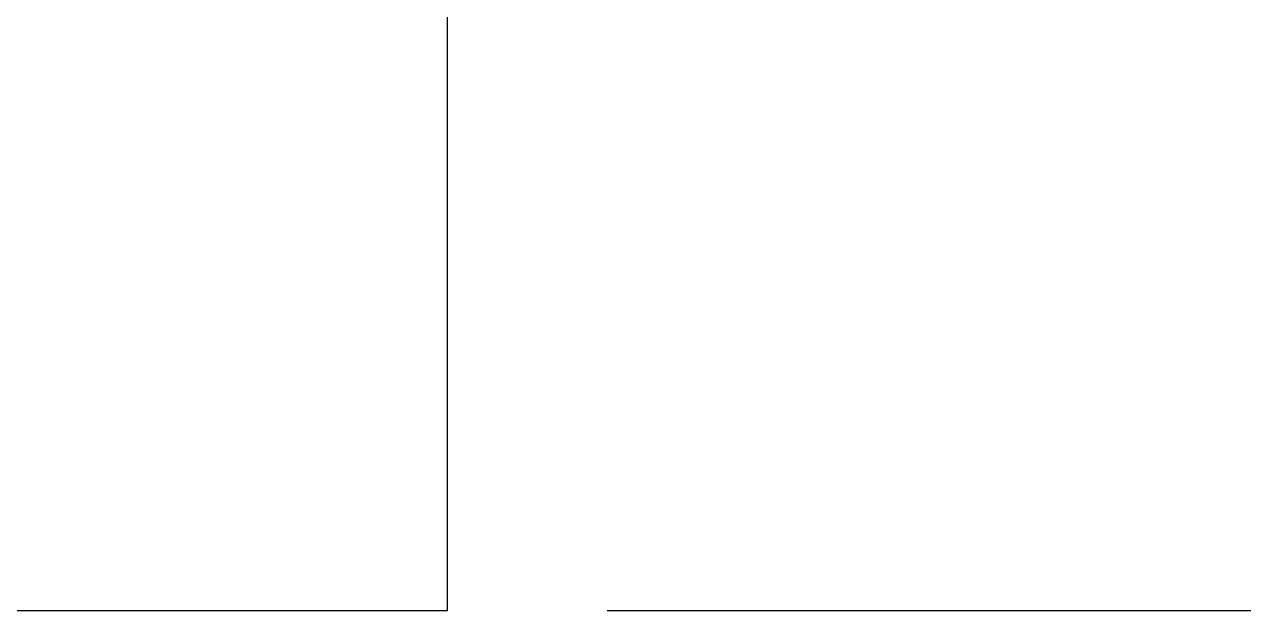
# Model space of a CAD drawing. Header units: millimetres. Extents: x -118 to 978, y -2247 to 617.
# Drawn here: x 595.081 to 599.85, y 516.611 to 518.902 of the extents above; entities that cross this region are included whole.
import ezdxf

# ---------------------------------------------------------------- set-up
doc = ezdxf.new("R2010")
doc.units = ezdxf.units.MM
doc.layers.add('Holes', color=1, linetype='Continuous', plot=False)
doc.layers.add('TabGuides', color=3, linetype='Continuous')
doc.styles.get("Standard").update_dxf_attribs({"font": 'FreeSansBold.ttf'})
doc.dimstyles.new('ISO-25', dxfattribs={"dimtxt": 2.5, "dimasz": 2.5, "dimexe": 1.25, "dimexo": 0.625, "dimtad": 1, "dimdec": 3, "dimdsep": 46, "dimtxsty": 'Standard', "dimcen": 2.5, "dimadec": 0, "dimazin": 0, "dimtfac": 1, "dimtmove": 0, "dimatfit": 3, "dimfxl": 1, "dimarcsym": 0})

# ---------------------------------------------------------------- blocks, each defined once
blk = doc.blocks.new('*D760')
at = {"layer": 'Defpoints', "color": 0}
for p in [(161.2286, -77.726), (161.2286, -92.226), (172.631, -92.226)]:
    blk.add_point(p, dxfattribs=at)
at = {"layer": 'TabGuides', "color": 0, "lineweight": -2}
for p, q in [((161.8536, -77.726), (173.881, -77.726)), ((172.631, -80.226), (172.631, -89.726)), ((161.8536, -92.226), (173.881, -92.226))]:
    blk.add_line(p, q, dxfattribs=at)
at = {"layer": 'TabGuides', "color": 0}
for points in [[(173.0477, -80.226), (172.2143, -80.226), (172.631, -77.726)], [(172.2143, -89.726), (173.0477, -89.726), (172.631, -92.226)]]:
    blk.add_solid(points, dxfattribs=at)
at = {"layer": 'TabGuides', "color": 0, "insert": (170.7158, -84.976), "char_height": 2.5, "attachment_point": 5, "rotation": 90}
blk.add_mtext('14.5', dxfattribs=at)
blk = doc.blocks.new('*D766')
at = {"layer": 'Defpoints', "color": 0}
for p in [(161.2286, -77.726), (161.2286, -92.226), (172.631, -92.226)]:
    blk.add_point(p, dxfattribs=at)
at = {"layer": 'TabGuides', "color": 0, "lineweight": -2}
for p, q in [((161.8536, -77.726), (173.881, -77.726)), ((172.631, -80.226), (172.631, -89.726)), ((161.8536, -92.226), (173.881, -92.226))]:
    blk.add_line(p, q, dxfattribs=at)
at = {"layer": 'TabGuides', "color": 0}
for points in [[(173.0477, -80.226), (172.2143, -80.226), (172.631, -77.726)], [(172.2143, -89.726), (173.0477, -89.726), (172.631, -92.226)]]:
    blk.add_solid(points, dxfattribs=at)
at = {"layer": 'TabGuides', "color": 0, "insert": (170.7158, -84.976), "char_height": 2.5, "attachment_point": 5, "rotation": 90}
blk.add_mtext('14.5', dxfattribs=at)
blk = doc.blocks.new('*D772')
at = {"layer": 'Defpoints', "color": 0}
for p in [(161.2286, -77.726), (161.2286, -92.226), (172.631, -92.226)]:
    blk.add_point(p, dxfattribs=at)
at = {"layer": 'TabGuides', "color": 0, "lineweight": -2}
for p, q in [((161.8536, -77.726), (173.881, -77.726)), ((172.631, -80.226), (172.631, -89.726)), ((161.8536, -92.226), (173.881, -92.226))]:
    blk.add_line(p, q, dxfattribs=at)
at = {"layer": 'TabGuides', "color": 0}
for points in [[(173.0477, -80.226), (172.2143, -80.226), (172.631, -77.726)], [(172.2143, -89.726), (173.0477, -89.726), (172.631, -92.226)]]:
    blk.add_solid(points, dxfattribs=at)
at = {"layer": 'TabGuides', "color": 0, "insert": (170.7158, -84.976), "char_height": 2.5, "attachment_point": 5, "rotation": 90}
blk.add_mtext('14.5', dxfattribs=at)
blk = doc.blocks.new('*D778')
at = {"layer": 'Defpoints', "color": 0}
for p in [(161.2286, -77.726), (161.2286, -92.226), (172.631, -92.226)]:
    blk.add_point(p, dxfattribs=at)
at = {"layer": 'TabGuides', "color": 0, "lineweight": -2}
for p, q in [((161.8536, -77.726), (173.881, -77.726)), ((172.631, -80.226), (172.631, -89.726)), ((161.8536, -92.226), (173.881, -92.226))]:
    blk.add_line(p, q, dxfattribs=at)
at = {"layer": 'TabGuides', "color": 0}
for points in [[(173.0477, -80.226), (172.2143, -80.226), (172.631, -77.726)], [(172.2143, -89.726), (173.0477, -89.726), (172.631, -92.226)]]:
    blk.add_solid(points, dxfattribs=at)
at = {"layer": 'TabGuides', "color": 0, "insert": (170.7158, -84.976), "char_height": 2.5, "attachment_point": 5, "rotation": 90}
blk.add_mtext('14.5', dxfattribs=at)
blk = doc.blocks.new('*D784')
at = {"layer": 'Defpoints', "color": 0}
for p in [(161.2286, -77.726), (161.2286, -92.226), (172.631, -92.226)]:
    blk.add_point(p, dxfattribs=at)
at = {"layer": 'TabGuides', "color": 0, "lineweight": -2}
for p, q in [((161.8536, -77.726), (173.881, -77.726)), ((172.631, -80.226), (172.631, -89.726)), ((161.8536, -92.226), (173.881, -92.226))]:
    blk.add_line(p, q, dxfattribs=at)
at = {"layer": 'TabGuides', "color": 0}
for points in [[(173.0477, -80.226), (172.2143, -80.226), (172.631, -77.726)], [(172.2143, -89.726), (173.0477, -89.726), (172.631, -92.226)]]:
    blk.add_solid(points, dxfattribs=at)
at = {"layer": 'TabGuides', "color": 0, "insert": (170.7158, -84.976), "char_height": 2.5, "attachment_point": 5, "rotation": 90}
blk.add_mtext('14.5', dxfattribs=at)
blk = doc.blocks.new('*D790')
at = {"layer": 'Defpoints', "color": 0}
for p in [(161.2286, -77.726), (161.2286, -92.226), (172.631, -92.226)]:
    blk.add_point(p, dxfattribs=at)
at = {"layer": 'TabGuides', "color": 0, "lineweight": -2}
for p, q in [((161.8536, -77.726), (173.881, -77.726)), ((172.631, -80.226), (172.631, -89.726)), ((161.8536, -92.226), (173.881, -92.226))]:
    blk.add_line(p, q, dxfattribs=at)
at = {"layer": 'TabGuides', "color": 0}
for points in [[(173.0477, -80.226), (172.2143, -80.226), (172.631, -77.726)], [(172.2143, -89.726), (173.0477, -89.726), (172.631, -92.226)]]:
    blk.add_solid(points, dxfattribs=at)
at = {"layer": 'TabGuides', "color": 0, "insert": (170.7158, -84.976), "char_height": 2.5, "attachment_point": 5, "rotation": 90}
blk.add_mtext('14.5', dxfattribs=at)
blk = doc.blocks.new('*D796')
at = {"layer": 'Defpoints', "color": 0}
for p in [(161.2286, -77.726), (161.2286, -92.226), (172.631, -92.226)]:
    blk.add_point(p, dxfattribs=at)
at = {"layer": 'TabGuides', "color": 0, "lineweight": -2}
for p, q in [((161.8536, -77.726), (173.881, -77.726)), ((172.631, -80.226), (172.631, -89.726)), ((161.8536, -92.226), (173.881, -92.226))]:
    blk.add_line(p, q, dxfattribs=at)
at = {"layer": 'TabGuides', "color": 0}
for points in [[(173.0477, -80.226), (172.2143, -80.226), (172.631, -77.726)], [(172.2143, -89.726), (173.0477, -89.726), (172.631, -92.226)]]:
    blk.add_solid(points, dxfattribs=at)
at = {"layer": 'TabGuides', "color": 0, "insert": (170.7158, -84.976), "char_height": 2.5, "attachment_point": 5, "rotation": 90}
blk.add_mtext('14.5', dxfattribs=at)
blk = doc.blocks.new('*D802')
at = {"layer": 'Defpoints', "color": 0}
for p in [(161.2286, -77.726), (161.2286, -92.226), (172.631, -92.226)]:
    blk.add_point(p, dxfattribs=at)
at = {"layer": 'TabGuides', "color": 0, "lineweight": -2}
for p, q in [((161.8536, -77.726), (173.881, -77.726)), ((172.631, -80.226), (172.631, -89.726)), ((161.8536, -92.226), (173.881, -92.226))]:
    blk.add_line(p, q, dxfattribs=at)
at = {"layer": 'TabGuides', "color": 0}
for points in [[(173.0477, -80.226), (172.2143, -80.226), (172.631, -77.726)], [(172.2143, -89.726), (173.0477, -89.726), (172.631, -92.226)]]:
    blk.add_solid(points, dxfattribs=at)
at = {"layer": 'TabGuides', "color": 0, "insert": (170.7158, -84.976), "char_height": 2.5, "attachment_point": 5, "rotation": 90}
blk.add_mtext('14.5', dxfattribs=at)
blk = doc.blocks.new('*D808')
at = {"layer": 'Defpoints', "color": 0}
for p in [(161.2286, -77.726), (161.2286, -92.226), (172.631, -92.226)]:
    blk.add_point(p, dxfattribs=at)
at = {"layer": 'TabGuides', "color": 0, "lineweight": -2}
for p, q in [((161.8536, -77.726), (173.881, -77.726)), ((172.631, -80.226), (172.631, -89.726)), ((161.8536, -92.226), (173.881, -92.226))]:
    blk.add_line(p, q, dxfattribs=at)
at = {"layer": 'TabGuides', "color": 0}
for points in [[(173.0477, -80.226), (172.2143, -80.226), (172.631, -77.726)], [(172.2143, -89.726), (173.0477, -89.726), (172.631, -92.226)]]:
    blk.add_solid(points, dxfattribs=at)
at = {"layer": 'TabGuides', "color": 0, "insert": (170.7158, -84.976), "char_height": 2.5, "attachment_point": 5, "rotation": 90}
blk.add_mtext('14.5', dxfattribs=at)
blk = doc.blocks.new('*D814')
at = {"layer": 'Defpoints', "color": 0}
for p in [(161.2286, -77.726), (161.2286, -92.226), (172.631, -92.226)]:
    blk.add_point(p, dxfattribs=at)
at = {"layer": 'TabGuides', "color": 0, "lineweight": -2}
for p, q in [((161.8536, -77.726), (173.881, -77.726)), ((172.631, -80.226), (172.631, -89.726)), ((161.8536, -92.226), (173.881, -92.226))]:
    blk.add_line(p, q, dxfattribs=at)
at = {"layer": 'TabGuides', "color": 0}
for points in [[(173.0477, -80.226), (172.2143, -80.226), (172.631, -77.726)], [(172.2143, -89.726), (173.0477, -89.726), (172.631, -92.226)]]:
    blk.add_solid(points, dxfattribs=at)
at = {"layer": 'TabGuides', "color": 0, "insert": (170.7158, -84.976), "char_height": 2.5, "attachment_point": 5, "rotation": 90}
blk.add_mtext('14.5', dxfattribs=at)
blk = doc.blocks.new('*D820')
at = {"layer": 'Defpoints', "color": 0}
for p in [(161.2286, -77.726), (161.2286, -92.226), (172.631, -92.226)]:
    blk.add_point(p, dxfattribs=at)
at = {"layer": 'TabGuides', "color": 0, "lineweight": -2}
for p, q in [((161.8536, -77.726), (173.881, -77.726)), ((172.631, -80.226), (172.631, -89.726)), ((161.8536, -92.226), (173.881, -92.226))]:
    blk.add_line(p, q, dxfattribs=at)
at = {"layer": 'TabGuides', "color": 0}
for points in [[(173.0477, -80.226), (172.2143, -80.226), (172.631, -77.726)], [(172.2143, -89.726), (173.0477, -89.726), (172.631, -92.226)]]:
    blk.add_solid(points, dxfattribs=at)
at = {"layer": 'TabGuides', "color": 0, "insert": (170.7158, -84.976), "char_height": 2.5, "attachment_point": 5, "rotation": 90}
blk.add_mtext('14.5', dxfattribs=at)
blk = doc.blocks.new('*D826')
at = {"layer": 'Defpoints', "color": 0}
for p in [(161.2286, -77.726), (161.2286, -92.226), (172.631, -92.226)]:
    blk.add_point(p, dxfattribs=at)
at = {"layer": 'TabGuides', "color": 0, "lineweight": -2}
for p, q in [((161.8536, -77.726), (173.881, -77.726)), ((172.631, -80.226), (172.631, -89.726)), ((161.8536, -92.226), (173.881, -92.226))]:
    blk.add_line(p, q, dxfattribs=at)
at = {"layer": 'TabGuides', "color": 0}
for points in [[(173.0477, -80.226), (172.2143, -80.226), (172.631, -77.726)], [(172.2143, -89.726), (173.0477, -89.726), (172.631, -92.226)]]:
    blk.add_solid(points, dxfattribs=at)
at = {"layer": 'TabGuides', "color": 0, "insert": (170.7158, -84.976), "char_height": 2.5, "attachment_point": 5, "rotation": 90}
blk.add_mtext('14.5', dxfattribs=at)
blk = doc.blocks.new('*D832')
at = {"layer": 'Defpoints', "color": 0}
for p in [(161.2286, -77.726), (161.2286, -92.226), (172.631, -92.226)]:
    blk.add_point(p, dxfattribs=at)
at = {"layer": 'TabGuides', "color": 0, "lineweight": -2}
for p, q in [((161.8536, -77.726), (173.881, -77.726)), ((172.631, -80.226), (172.631, -89.726)), ((161.8536, -92.226), (173.881, -92.226))]:
    blk.add_line(p, q, dxfattribs=at)
at = {"layer": 'TabGuides', "color": 0}
for points in [[(173.0477, -80.226), (172.2143, -80.226), (172.631, -77.726)], [(172.2143, -89.726), (173.0477, -89.726), (172.631, -92.226)]]:
    blk.add_solid(points, dxfattribs=at)
at = {"layer": 'TabGuides', "color": 0, "insert": (170.7158, -84.976), "char_height": 2.5, "attachment_point": 5, "rotation": 90}
blk.add_mtext('14.5', dxfattribs=at)
blk = doc.blocks.new('*D838')
at = {"layer": 'Defpoints', "color": 0}
for p in [(161.2286, -77.726), (161.2286, -92.226), (172.631, -92.226)]:
    blk.add_point(p, dxfattribs=at)
at = {"layer": 'TabGuides', "color": 0, "lineweight": -2}
for p, q in [((161.8536, -77.726), (173.881, -77.726)), ((172.631, -80.226), (172.631, -89.726)), ((161.8536, -92.226), (173.881, -92.226))]:
    blk.add_line(p, q, dxfattribs=at)
at = {"layer": 'TabGuides', "color": 0}
for points in [[(173.0477, -80.226), (172.2143, -80.226), (172.631, -77.726)], [(172.2143, -89.726), (173.0477, -89.726), (172.631, -92.226)]]:
    blk.add_solid(points, dxfattribs=at)
at = {"layer": 'TabGuides', "color": 0, "insert": (170.7158, -84.976), "char_height": 2.5, "attachment_point": 5, "rotation": 90}
blk.add_mtext('14.5', dxfattribs=at)
blk = doc.blocks.new('*D844')
at = {"layer": 'Defpoints', "color": 0}
for p in [(161.2286, -77.726), (161.2286, -92.226), (172.631, -92.226)]:
    blk.add_point(p, dxfattribs=at)
at = {"layer": 'TabGuides', "color": 0, "lineweight": -2}
for p, q in [((161.8536, -77.726), (173.881, -77.726)), ((172.631, -80.226), (172.631, -89.726)), ((161.8536, -92.226), (173.881, -92.226))]:
    blk.add_line(p, q, dxfattribs=at)
at = {"layer": 'TabGuides', "color": 0}
for points in [[(173.0477, -80.226), (172.2143, -80.226), (172.631, -77.726)], [(172.2143, -89.726), (173.0477, -89.726), (172.631, -92.226)]]:
    blk.add_solid(points, dxfattribs=at)
at = {"layer": 'TabGuides', "color": 0, "insert": (170.7158, -84.976), "char_height": 2.5, "attachment_point": 5, "rotation": 90}
blk.add_mtext('14.5', dxfattribs=at)
blk = doc.blocks.new('*D850')
at = {"layer": 'Defpoints', "color": 0}
for p in [(161.2286, -77.726), (161.2286, -92.226), (172.631, -92.226)]:
    blk.add_point(p, dxfattribs=at)
at = {"layer": 'TabGuides', "color": 0, "lineweight": -2}
for p, q in [((161.8536, -77.726), (173.881, -77.726)), ((172.631, -80.226), (172.631, -89.726)), ((161.8536, -92.226), (173.881, -92.226))]:
    blk.add_line(p, q, dxfattribs=at)
at = {"layer": 'TabGuides', "color": 0}
for points in [[(173.0477, -80.226), (172.2143, -80.226), (172.631, -77.726)], [(172.2143, -89.726), (173.0477, -89.726), (172.631, -92.226)]]:
    blk.add_solid(points, dxfattribs=at)
at = {"layer": 'TabGuides', "color": 0, "insert": (170.7158, -84.976), "char_height": 2.5, "attachment_point": 5, "rotation": 90}
blk.add_mtext('14.5', dxfattribs=at)
blk = doc.blocks.new('*D856')
at = {"layer": 'Defpoints', "color": 0}
for p in [(161.2286, -77.726), (161.2286, -92.226), (172.631, -92.226)]:
    blk.add_point(p, dxfattribs=at)
at = {"layer": 'TabGuides', "color": 0, "lineweight": -2}
for p, q in [((161.8536, -77.726), (173.881, -77.726)), ((172.631, -80.226), (172.631, -89.726)), ((161.8536, -92.226), (173.881, -92.226))]:
    blk.add_line(p, q, dxfattribs=at)
at = {"layer": 'TabGuides', "color": 0}
for points in [[(173.0477, -80.226), (172.2143, -80.226), (172.631, -77.726)], [(172.2143, -89.726), (173.0477, -89.726), (172.631, -92.226)]]:
    blk.add_solid(points, dxfattribs=at)
at = {"layer": 'TabGuides', "color": 0, "insert": (170.7158, -84.976), "char_height": 2.5, "attachment_point": 5, "rotation": 90}
blk.add_mtext('14.5', dxfattribs=at)
blk = doc.blocks.new('*D862')
at = {"layer": 'Defpoints', "color": 0}
for p in [(161.2286, -77.726), (161.2286, -92.226), (172.631, -92.226)]:
    blk.add_point(p, dxfattribs=at)
at = {"layer": 'TabGuides', "color": 0, "lineweight": -2}
for p, q in [((161.8536, -77.726), (173.881, -77.726)), ((172.631, -80.226), (172.631, -89.726)), ((161.8536, -92.226), (173.881, -92.226))]:
    blk.add_line(p, q, dxfattribs=at)
at = {"layer": 'TabGuides', "color": 0}
for points in [[(173.0477, -80.226), (172.2143, -80.226), (172.631, -77.726)], [(172.2143, -89.726), (173.0477, -89.726), (172.631, -92.226)]]:
    blk.add_solid(points, dxfattribs=at)
at = {"layer": 'TabGuides', "color": 0, "insert": (170.7158, -84.976), "char_height": 2.5, "attachment_point": 5, "rotation": 90}
blk.add_mtext('14.5', dxfattribs=at)
blk = doc.blocks.new('*D868')
at = {"layer": 'Defpoints', "color": 0}
for p in [(161.2286, -77.726), (161.2286, -92.226), (172.631, -92.226)]:
    blk.add_point(p, dxfattribs=at)
at = {"layer": 'TabGuides', "color": 0, "lineweight": -2}
for p, q in [((161.8536, -77.726), (173.881, -77.726)), ((172.631, -80.226), (172.631, -89.726)), ((161.8536, -92.226), (173.881, -92.226))]:
    blk.add_line(p, q, dxfattribs=at)
at = {"layer": 'TabGuides', "color": 0}
for points in [[(173.0477, -80.226), (172.2143, -80.226), (172.631, -77.726)], [(172.2143, -89.726), (173.0477, -89.726), (172.631, -92.226)]]:
    blk.add_solid(points, dxfattribs=at)
at = {"layer": 'TabGuides', "color": 0, "insert": (170.7158, -84.976), "char_height": 2.5, "attachment_point": 5, "rotation": 90}
blk.add_mtext('14.5', dxfattribs=at)
blk = doc.blocks.new('*D874')
at = {"layer": 'Defpoints', "color": 0}
for p in [(161.2286, -77.726), (161.2286, -92.226), (172.631, -92.226)]:
    blk.add_point(p, dxfattribs=at)
at = {"layer": 'TabGuides', "color": 0, "lineweight": -2}
for p, q in [((161.8536, -77.726), (173.881, -77.726)), ((172.631, -80.226), (172.631, -89.726)), ((161.8536, -92.226), (173.881, -92.226))]:
    blk.add_line(p, q, dxfattribs=at)
at = {"layer": 'TabGuides', "color": 0}
for points in [[(173.0477, -80.226), (172.2143, -80.226), (172.631, -77.726)], [(172.2143, -89.726), (173.0477, -89.726), (172.631, -92.226)]]:
    blk.add_solid(points, dxfattribs=at)
at = {"layer": 'TabGuides', "color": 0, "insert": (170.7158, -84.976), "char_height": 2.5, "attachment_point": 5, "rotation": 90}
blk.add_mtext('14.5', dxfattribs=at)
blk = doc.blocks.new('*D880')
at = {"layer": 'Defpoints', "color": 0}
for p in [(161.2286, -77.726), (161.2286, -92.226), (172.631, -92.226)]:
    blk.add_point(p, dxfattribs=at)
at = {"layer": 'TabGuides', "color": 0, "lineweight": -2}
for p, q in [((161.8536, -77.726), (173.881, -77.726)), ((172.631, -80.226), (172.631, -89.726)), ((161.8536, -92.226), (173.881, -92.226))]:
    blk.add_line(p, q, dxfattribs=at)
at = {"layer": 'TabGuides', "color": 0}
for points in [[(173.0477, -80.226), (172.2143, -80.226), (172.631, -77.726)], [(172.2143, -89.726), (173.0477, -89.726), (172.631, -92.226)]]:
    blk.add_solid(points, dxfattribs=at)
at = {"layer": 'TabGuides', "color": 0, "insert": (170.7158, -84.976), "char_height": 2.5, "attachment_point": 5, "rotation": 90}
blk.add_mtext('14.5', dxfattribs=at)
blk = doc.blocks.new('*D886')
at = {"layer": 'Defpoints', "color": 0}
for p in [(161.2286, -77.726), (161.2286, -92.226), (172.631, -92.226)]:
    blk.add_point(p, dxfattribs=at)
at = {"layer": 'TabGuides', "color": 0, "lineweight": -2}
for p, q in [((161.8536, -77.726), (173.881, -77.726)), ((172.631, -80.226), (172.631, -89.726)), ((161.8536, -92.226), (173.881, -92.226))]:
    blk.add_line(p, q, dxfattribs=at)
at = {"layer": 'TabGuides', "color": 0}
for points in [[(173.0477, -80.226), (172.2143, -80.226), (172.631, -77.726)], [(172.2143, -89.726), (173.0477, -89.726), (172.631, -92.226)]]:
    blk.add_solid(points, dxfattribs=at)
at = {"layer": 'TabGuides', "color": 0, "insert": (170.7158, -84.976), "char_height": 2.5, "attachment_point": 5, "rotation": 90}
blk.add_mtext('14.5', dxfattribs=at)
blk = doc.blocks.new('*D892')
at = {"layer": 'Defpoints', "color": 0}
for p in [(161.2286, -77.726), (161.2286, -92.226), (172.631, -92.226)]:
    blk.add_point(p, dxfattribs=at)
at = {"layer": 'TabGuides', "color": 0, "lineweight": -2}
for p, q in [((161.8536, -77.726), (173.881, -77.726)), ((172.631, -80.226), (172.631, -89.726)), ((161.8536, -92.226), (173.881, -92.226))]:
    blk.add_line(p, q, dxfattribs=at)
at = {"layer": 'TabGuides', "color": 0}
for points in [[(173.0477, -80.226), (172.2143, -80.226), (172.631, -77.726)], [(172.2143, -89.726), (173.0477, -89.726), (172.631, -92.226)]]:
    blk.add_solid(points, dxfattribs=at)
at = {"layer": 'TabGuides', "color": 0, "insert": (170.7158, -84.976), "char_height": 2.5, "attachment_point": 5, "rotation": 90}
blk.add_mtext('14.5', dxfattribs=at)
blk = doc.blocks.new('*D898')
at = {"layer": 'Defpoints', "color": 0}
for p in [(161.2286, -77.726), (161.2286, -92.226), (172.631, -92.226)]:
    blk.add_point(p, dxfattribs=at)
at = {"layer": 'TabGuides', "color": 0, "lineweight": -2}
for p, q in [((161.8536, -77.726), (173.881, -77.726)), ((172.631, -80.226), (172.631, -89.726)), ((161.8536, -92.226), (173.881, -92.226))]:
    blk.add_line(p, q, dxfattribs=at)
at = {"layer": 'TabGuides', "color": 0}
for points in [[(173.0477, -80.226), (172.2143, -80.226), (172.631, -77.726)], [(172.2143, -89.726), (173.0477, -89.726), (172.631, -92.226)]]:
    blk.add_solid(points, dxfattribs=at)
at = {"layer": 'TabGuides', "color": 0, "insert": (170.7158, -84.976), "char_height": 2.5, "attachment_point": 5, "rotation": 90}
blk.add_mtext('14.5', dxfattribs=at)
blk = doc.blocks.new('*D904')
at = {"layer": 'Defpoints', "color": 0}
for p in [(161.2286, -77.726), (161.2286, -92.226), (172.631, -92.226)]:
    blk.add_point(p, dxfattribs=at)
at = {"layer": 'TabGuides', "color": 0, "lineweight": -2}
for p, q in [((161.8536, -77.726), (173.881, -77.726)), ((172.631, -80.226), (172.631, -89.726)), ((161.8536, -92.226), (173.881, -92.226))]:
    blk.add_line(p, q, dxfattribs=at)
at = {"layer": 'TabGuides', "color": 0}
for points in [[(173.0477, -80.226), (172.2143, -80.226), (172.631, -77.726)], [(172.2143, -89.726), (173.0477, -89.726), (172.631, -92.226)]]:
    blk.add_solid(points, dxfattribs=at)
at = {"layer": 'TabGuides', "color": 0, "insert": (170.7158, -84.976), "char_height": 2.5, "attachment_point": 5, "rotation": 90}
blk.add_mtext('14.5', dxfattribs=at)
blk = doc.blocks.new('*D910')
at = {"layer": 'Defpoints', "color": 0}
for p in [(161.2286, -77.726), (161.2286, -92.226), (172.631, -92.226)]:
    blk.add_point(p, dxfattribs=at)
at = {"layer": 'TabGuides', "color": 0, "lineweight": -2}
for p, q in [((161.8536, -77.726), (173.881, -77.726)), ((172.631, -80.226), (172.631, -89.726)), ((161.8536, -92.226), (173.881, -92.226))]:
    blk.add_line(p, q, dxfattribs=at)
at = {"layer": 'TabGuides', "color": 0}
for points in [[(173.0477, -80.226), (172.2143, -80.226), (172.631, -77.726)], [(172.2143, -89.726), (173.0477, -89.726), (172.631, -92.226)]]:
    blk.add_solid(points, dxfattribs=at)
at = {"layer": 'TabGuides', "color": 0, "insert": (170.7158, -84.976), "char_height": 2.5, "attachment_point": 5, "rotation": 90}
blk.add_mtext('14.5', dxfattribs=at)
blk = doc.blocks.new('*D916')
at = {"layer": 'Defpoints', "color": 0}
for p in [(161.2286, -77.726), (161.2286, -92.226), (172.631, -92.226)]:
    blk.add_point(p, dxfattribs=at)
at = {"layer": 'TabGuides', "color": 0, "lineweight": -2}
for p, q in [((161.8536, -77.726), (173.881, -77.726)), ((172.631, -80.226), (172.631, -89.726)), ((161.8536, -92.226), (173.881, -92.226))]:
    blk.add_line(p, q, dxfattribs=at)
at = {"layer": 'TabGuides', "color": 0}
for points in [[(173.0477, -80.226), (172.2143, -80.226), (172.631, -77.726)], [(172.2143, -89.726), (173.0477, -89.726), (172.631, -92.226)]]:
    blk.add_solid(points, dxfattribs=at)
at = {"layer": 'TabGuides', "color": 0, "insert": (170.7158, -84.976), "char_height": 2.5, "attachment_point": 5, "rotation": 90}
blk.add_mtext('14.5', dxfattribs=at)
blk = doc.blocks.new('*D922')
at = {"layer": 'Defpoints', "color": 0}
for p in [(161.2286, -77.726), (161.2286, -92.226), (172.631, -92.226)]:
    blk.add_point(p, dxfattribs=at)
at = {"layer": 'TabGuides', "color": 0, "lineweight": -2}
for p, q in [((161.8536, -77.726), (173.881, -77.726)), ((172.631, -80.226), (172.631, -89.726)), ((161.8536, -92.226), (173.881, -92.226))]:
    blk.add_line(p, q, dxfattribs=at)
at = {"layer": 'TabGuides', "color": 0}
for points in [[(173.0477, -80.226), (172.2143, -80.226), (172.631, -77.726)], [(172.2143, -89.726), (173.0477, -89.726), (172.631, -92.226)]]:
    blk.add_solid(points, dxfattribs=at)
at = {"layer": 'TabGuides', "color": 0, "insert": (170.7158, -84.976), "char_height": 2.5, "attachment_point": 5, "rotation": 90}
blk.add_mtext('14.5', dxfattribs=at)
blk = doc.blocks.new('*D928')
at = {"layer": 'Defpoints', "color": 0}
for p in [(161.2286, -77.726), (161.2286, -92.226), (172.631, -92.226)]:
    blk.add_point(p, dxfattribs=at)
at = {"layer": 'TabGuides', "color": 0, "lineweight": -2}
for p, q in [((161.8536, -77.726), (173.881, -77.726)), ((172.631, -80.226), (172.631, -89.726)), ((161.8536, -92.226), (173.881, -92.226))]:
    blk.add_line(p, q, dxfattribs=at)
at = {"layer": 'TabGuides', "color": 0}
for points in [[(173.0477, -80.226), (172.2143, -80.226), (172.631, -77.726)], [(172.2143, -89.726), (173.0477, -89.726), (172.631, -92.226)]]:
    blk.add_solid(points, dxfattribs=at)
at = {"layer": 'TabGuides', "color": 0, "insert": (170.7158, -84.976), "char_height": 2.5, "attachment_point": 5, "rotation": 90}
blk.add_mtext('14.5', dxfattribs=at)
blk = doc.blocks.new('*D934')
at = {"layer": 'Defpoints', "color": 0}
for p in [(161.2286, -77.726), (161.2286, -92.226), (172.631, -92.226)]:
    blk.add_point(p, dxfattribs=at)
at = {"layer": 'TabGuides', "color": 0, "lineweight": -2}
for p, q in [((161.8536, -77.726), (173.881, -77.726)), ((172.631, -80.226), (172.631, -89.726)), ((161.8536, -92.226), (173.881, -92.226))]:
    blk.add_line(p, q, dxfattribs=at)
at = {"layer": 'TabGuides', "color": 0}
for points in [[(173.0477, -80.226), (172.2143, -80.226), (172.631, -77.726)], [(172.2143, -89.726), (173.0477, -89.726), (172.631, -92.226)]]:
    blk.add_solid(points, dxfattribs=at)
at = {"layer": 'TabGuides', "color": 0, "insert": (170.7158, -84.976), "char_height": 2.5, "attachment_point": 5, "rotation": 90}
blk.add_mtext('14.5', dxfattribs=at)
blk = doc.blocks.new('Back Panel')
at = {"layer": 'Holes'}
blk.add_lwpolyline([(143.2286, -77.726), (143.2286, -92.226), (161.2286, -92.226), (161.2286, -77.726)], close=True, dxfattribs=at)
blk.add_lwpolyline([(143.2286, -77.726), (143.2286, -92.226), (161.2286, -92.226), (161.2286, -77.726)], close=True, dxfattribs=at)
blk.add_lwpolyline([(143.2286, -77.726), (143.2286, -92.226), (161.2286, -92.226), (161.2286, -77.726)], close=True, dxfattribs=at)
blk.add_lwpolyline([(143.2286, -77.726), (143.2286, -92.226), (161.2286, -92.226), (161.2286, -77.726)], close=True, dxfattribs=at)
blk.add_lwpolyline([(143.2286, -77.726), (143.2286, -92.226), (161.2286, -92.226), (161.2286, -77.726)], close=True, dxfattribs=at)
blk.add_lwpolyline([(143.2286, -77.726), (143.2286, -92.226), (161.2286, -92.226), (161.2286, -77.726)], close=True, dxfattribs=at)
blk.add_lwpolyline([(143.2286, -77.726), (143.2286, -92.226), (161.2286, -92.226), (161.2286, -77.726)], close=True, dxfattribs=at)
blk.add_lwpolyline([(143.2286, -77.726), (143.2286, -92.226), (161.2286, -92.226), (161.2286, -77.726)], close=True, dxfattribs=at)
blk.add_lwpolyline([(143.2286, -77.726), (143.2286, -92.226), (161.2286, -92.226), (161.2286, -77.726)], close=True, dxfattribs=at)
blk.add_lwpolyline([(143.2286, -77.726), (143.2286, -92.226), (161.2286, -92.226), (161.2286, -77.726)], close=True, dxfattribs=at)
blk.add_lwpolyline([(143.2286, -77.726), (143.2286, -92.226), (161.2286, -92.226), (161.2286, -77.726)], close=True, dxfattribs=at)
blk.add_lwpolyline([(143.2286, -77.726), (143.2286, -92.226), (161.2286, -92.226), (161.2286, -77.726)], close=True, dxfattribs=at)
blk.add_lwpolyline([(143.2286, -77.726), (143.2286, -92.226), (161.2286, -92.226), (161.2286, -77.726)], close=True, dxfattribs=at)
blk.add_lwpolyline([(143.2286, -77.726), (143.2286, -92.226), (161.2286, -92.226), (161.2286, -77.726)], close=True, dxfattribs=at)
blk.add_lwpolyline([(143.2286, -77.726), (143.2286, -92.226), (161.2286, -92.226), (161.2286, -77.726)], close=True, dxfattribs=at)
blk.add_lwpolyline([(143.2286, -77.726), (143.2286, -92.226), (161.2286, -92.226), (161.2286, -77.726)], close=True, dxfattribs=at)
blk.add_lwpolyline([(143.2286, -77.726), (143.2286, -92.226), (161.2286, -92.226), (161.2286, -77.726)], close=True, dxfattribs=at)
blk.add_lwpolyline([(143.2286, -77.726), (143.2286, -92.226), (161.2286, -92.226), (161.2286, -77.726)], close=True, dxfattribs=at)
blk.add_lwpolyline([(143.2286, -77.726), (143.2286, -92.226), (161.2286, -92.226), (161.2286, -77.726)], close=True, dxfattribs=at)
blk.add_lwpolyline([(143.2286, -77.726), (143.2286, -92.226), (161.2286, -92.226), (161.2286, -77.726)], close=True, dxfattribs=at)
blk.add_lwpolyline([(143.2286, -77.726), (143.2286, -92.226), (161.2286, -92.226), (161.2286, -77.726)], close=True, dxfattribs=at)
blk.add_lwpolyline([(143.2286, -77.726), (143.2286, -92.226), (161.2286, -92.226), (161.2286, -77.726)], close=True, dxfattribs=at)
blk.add_lwpolyline([(143.2286, -77.726), (143.2286, -92.226), (161.2286, -92.226), (161.2286, -77.726)], close=True, dxfattribs=at)
blk.add_lwpolyline([(143.2286, -77.726), (143.2286, -92.226), (161.2286, -92.226), (161.2286, -77.726)], close=True, dxfattribs=at)
blk.add_lwpolyline([(143.2286, -77.726), (143.2286, -92.226), (161.2286, -92.226), (161.2286, -77.726)], close=True, dxfattribs=at)
blk.add_lwpolyline([(143.2286, -77.726), (143.2286, -92.226), (161.2286, -92.226), (161.2286, -77.726)], close=True, dxfattribs=at)
blk.add_lwpolyline([(143.2286, -77.726), (143.2286, -92.226), (161.2286, -92.226), (161.2286, -77.726)], close=True, dxfattribs=at)
blk.add_lwpolyline([(143.2286, -77.726), (143.2286, -92.226), (161.2286, -92.226), (161.2286, -77.726)], close=True, dxfattribs=at)
blk.add_lwpolyline([(143.2286, -77.726), (143.2286, -92.226), (161.2286, -92.226), (161.2286, -77.726)], close=True, dxfattribs=at)
blk.add_lwpolyline([(143.2286, -77.726), (143.2286, -92.226), (161.2286, -92.226), (161.2286, -77.726)], close=True, dxfattribs=at)
at = {"layer": 'TabGuides'}
for picture in ['*D760', '*D766', '*D772', '*D778', '*D784', '*D790', '*D796', '*D802', '*D808', '*D814', '*D820', '*D826', '*D832', '*D838', '*D844', '*D850', '*D856', '*D862', '*D868', '*D874', '*D880', '*D886', '*D892', '*D898', '*D904', '*D910', '*D916', '*D922', '*D928', '*D934']:
    dim = blk.add_linear_dim(base=(172.631, -92.226), p1=(161.2286, -77.726), p2=(161.2286, -92.226), angle=90, dimstyle='ISO-25', dxfattribs=at)
    dim.commit()
    dim.dimension.update_dxf_attribs({"geometry": picture, "text_midpoint": (170.7158, -84.976)})

msp = doc.modelspace()

# ---------------------------------------------------------------- block references
msp.add_blockref('Back Panel', (435.5074, 608.8369))

doc.saveas('drawing.dxf')
